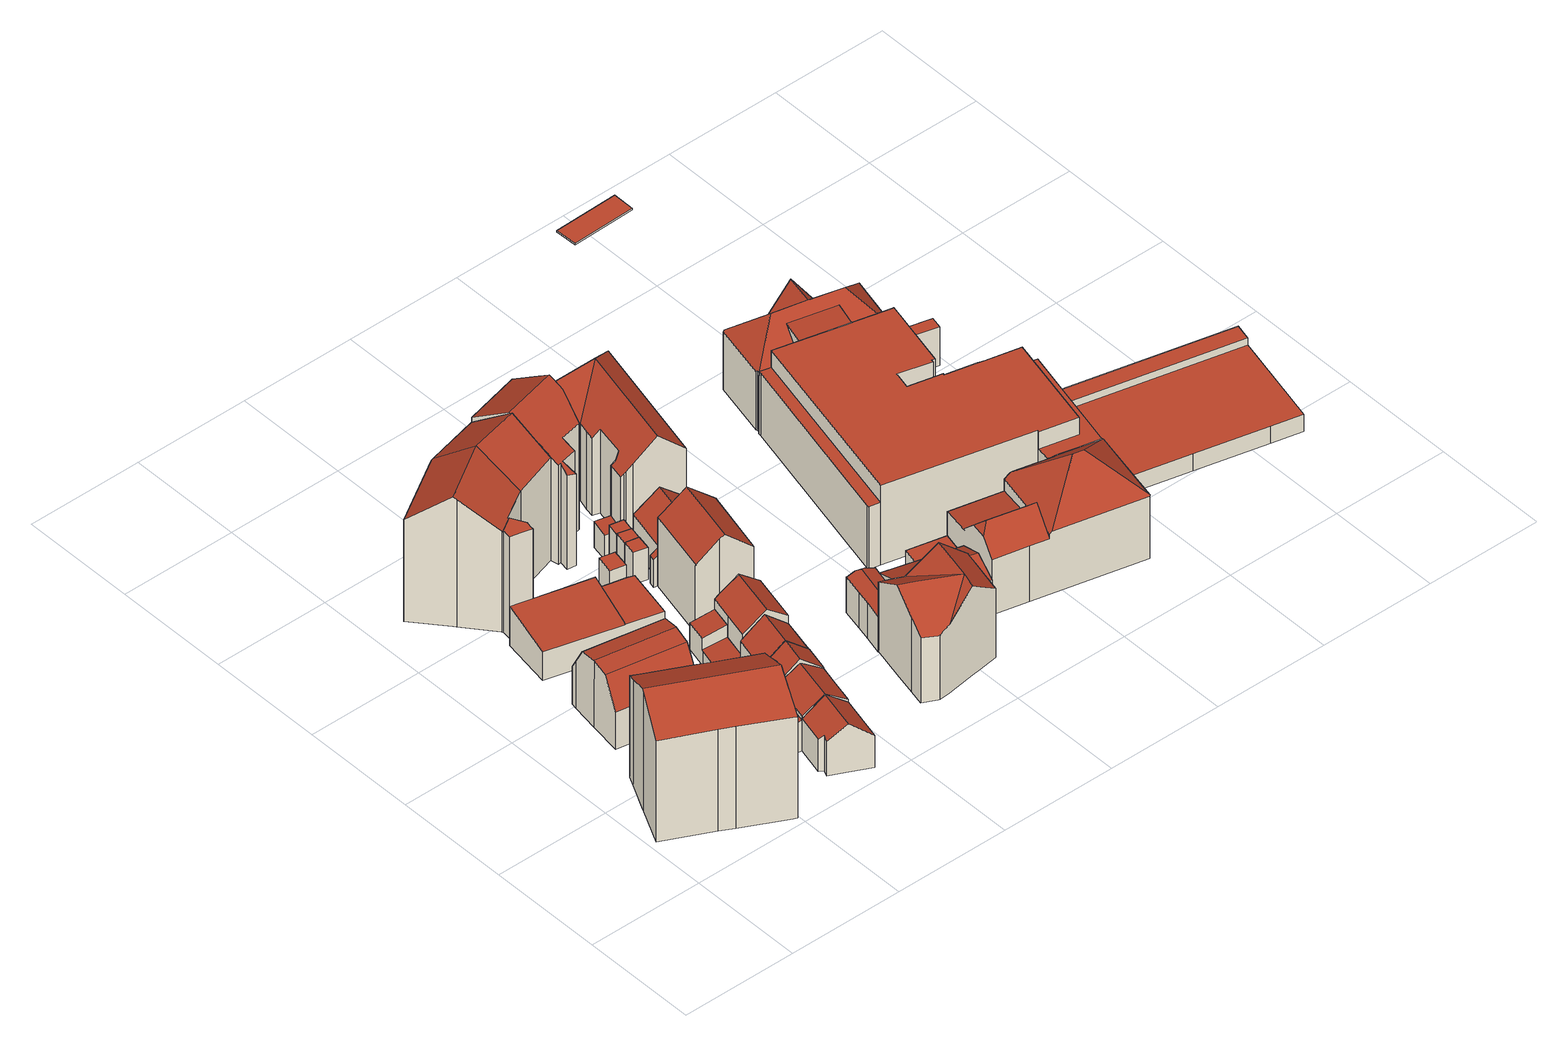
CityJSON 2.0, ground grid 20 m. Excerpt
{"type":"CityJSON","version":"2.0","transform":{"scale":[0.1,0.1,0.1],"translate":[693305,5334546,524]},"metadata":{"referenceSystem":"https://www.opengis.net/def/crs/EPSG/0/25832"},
"CityObjects":{
"building1":{"type":"Building","attributes":{"Gemeindeschluessel":"09162000","HoeheDach":"548.378","HoeheGrund":"525.720","Methode":"1000","NiedrigsteTraufeDesGebaeudes":"544.686","Geometrietyp2DReferenz":"3000","function":"31001_9998","roofType":"3100","measuredHeight":22.66,"storeysAboveGround":5},"geometry":[{"type":"MultiSurface","lod":"2","boundaries":[[[0,1,2,3]],[[4,5,6,7]],[[8,9,10,11]],[[12,13,14,15,4,7,16,17,8,11,18,19,20,21,22,23,24,0,3]],[[17,16,25,26,9,8]],[[10,9,26,25,6,5,27,28,29,30,31]],[[11,10,31,18]],[[32,33,22,21]],[[18,31,30,19]],[[28,27,34,35,36,2,1,37,38,33,32,29]],[[30,29,32,21,20,19]],[[24,37,1,0]],[[14,13,12,36,35,34]],[[38,37,24,23,22,33]],[[7,6,25,16]],[[5,4,15,14,34,27]],[[3,2,36,12]]],"semantics":{"surfaces":[{"type":"WallSurface"},{"type":"GroundSurface"},{"type":"RoofSurface"}],"values":[0,0,0,1,0,2,0,0,0,2,0,0,0,0,0,0,0]}}]},
"building2":{"type":"Building","attributes":{"Gemeindeschluessel":"09162000","HoeheDach":"538.410","HoeheGrund":"525.929","Methode":"2000","NiedrigsteTraufeDesGebaeudes":"532.911","Geometrietyp2DReferenz":"3000","function":"31001_9998","roofType":"3100","measuredHeight":12.48,"storeysAboveGround":2},"geometry":[{"type":"MultiSurface","lod":"2","boundaries":[[[39,40,41,42]],[[43,44,45,46,47]],[[48,42,41,49,50]],[[43,47,51,52]],[[53,45,44,54]],[[55,39,42,48,56,53,54]],[[55,54,44,43,52,57,40,39]],[[56,48,50,51,47,46]],[[40,57,49,41]],[[57,52,51,50,49]],[[56,46,45,53]]],"semantics":{"surfaces":[{"type":"WallSurface"},{"type":"RoofSurface"},{"type":"GroundSurface"}],"values":[0,1,0,1,0,2,0,0,1,1,0]}}]},
"building3":{"type":"Building","attributes":{"Gemeindeschluessel":"09162000","HoeheDach":"530.032","HoeheGrund":"525.940","Methode":"1000","NiedrigsteTraufeDesGebaeudes":"528.624","Geometrietyp2DReferenz":"3000","function":"31001_2000","roofType":"3100","measuredHeight":4.09},"geometry":[{"type":"MultiSurface","lod":"2","boundaries":[[[58,59,60,61]],[[62,63,59,58,64,65,66]],[[67,68,66,65,69,70]],[[61,60,71,72]],[[73,72,71,74,67,70]],[[61,72,73,70,69,65,64,58]],[[74,63,62,66,68,67]],[[71,60,59,63,74]]],"semantics":{"surfaces":[{"type":"WallSurface"},{"type":"GroundSurface"},{"type":"RoofSurface"}],"values":[0,0,0,0,0,1,2,2]}}]},
"building4":{"type":"Building","attributes":{"Gemeindeschluessel":"09162000","HoeheDach":"534.881","HoeheGrund":"525.900","Methode":"1000","NiedrigsteTraufeDesGebaeudes":"531.906","Geometrietyp2DReferenz":"3000","function":"31001_9998","roofType":"3100","measuredHeight":8.98},"geometry":[{"type":"MultiSurface","lod":"2","boundaries":[[[75,76,77,78]],[[79,80,81,82]],[[78,77,83,84]],[[76,85,82,81,83,77]],[[81,80,86,87,84,83]],[[86,80,79,88]],[[88,89,90,75,78,84,87,86]],[[90,85,76,75]],[[89,88,79,82,85,90]]],"semantics":{"surfaces":[{"type":"WallSurface"},{"type":"RoofSurface"},{"type":"GroundSurface"}],"values":[0,1,0,1,0,0,2,0,0]}}]},
"building5":{"type":"Building","attributes":{"Gemeindeschluessel":"09162000","HoeheDach":"529.040","HoeheGrund":"525.890","Methode":"2000","NiedrigsteTraufeDesGebaeudes":"528.253","Geometrietyp2DReferenz":"3000","function":"31001_2000","roofType":"3100","measuredHeight":3.15},"geometry":[{"type":"MultiSurface","lod":"2","boundaries":[[[91,92,93,94,95,96]],[[97,98,91,96]],[[99,100,101,102,103,104]],[[102,101,105,106,107,103]],[[93,104,103,107,108,94]],[[109,110,111,112,113,114,115,116]],[[117,98,97,118,116,115]],[[119,111,110,109,116,118,97,96,95,94,108,107,106,105,120]],[[112,111,119,120,100,99]],[[98,117,115,114,113,112,99,104,93,92,91]],[[105,101,100,120]]],"semantics":{"surfaces":[{"type":"WallSurface"},{"type":"RoofSurface"},{"type":"GroundSurface"}],"values":[0,0,1,0,0,0,0,2,0,1,0]}}]},
"building6":{"type":"Building","attributes":{"Gemeindeschluessel":"09162000","HoeheDach":"534.982","HoeheGrund":"525.910","Methode":"1000","NiedrigsteTraufeDesGebaeudes":"530.110","Geometrietyp2DReferenz":"3000","function":"31001_9998","roofType":"3100","measuredHeight":9.07,"storeysAboveGround":2},"geometry":[{"type":"MultiSurface","lod":"2","boundaries":[[[86,121,122,123,124,125]],[[84,126,127,128,129]],[[127,126,130,131]],[[132,133,111,134]],[[87,86,125,135,126,84]],[[136,137,138,139]],[[125,124,123,140,141,135]],[[128,127,131,138,137]],[[129,128,137,136]],[[135,141,140,133,132,130,126]],[[140,123,122,142,111,133]],[[121,86,87,84,129,136,139,134,111,142,122]],[[131,130,132,134,139,138]]],"semantics":{"surfaces":[{"type":"WallSurface"},{"type":"RoofSurface"},{"type":"GroundSurface"}],"values":[0,0,0,0,0,0,1,1,0,1,0,2,0]}}]},
"building7":{"type":"Building","attributes":{"Gemeindeschluessel":"09162000","HoeheDach":"549.970","HoeheGrund":"525.580","Methode":"2000","NiedrigsteTraufeDesGebaeudes":"544.470","Geometrietyp2DReferenz":"3000","function":"31001_9998","roofType":"3100","measuredHeight":24.39,"storeysAboveGround":5},"geometry":[{"type":"MultiSurface","lod":"2","boundaries":[[[143,144,145,146,147,148,149,150,151]],[[152,153,154,155,156,157]],[[158,159,160,161]],[[162,157,156,163]],[[164,149,148,165]],[[166,167,168,169,170,171,172,173,174,175,176,177,178,179,158,161,180,155,154,153]],[[166,153,152,181]],[[182,183,164,165,184,181,162,185]],[[181,152,157,162]],[[179,178,182,185,159,158]],[[177,183,182,178]],[[171,170,169,147,146,145]],[[151,150,149,176,175,174]],[[185,162,163,160,159]],[[160,163,156,155,180,161]],[[176,149,164,183,177]],[[166,181,184,167]],[[165,148,147,169,168,167,184]],[[173,172,171,145,144,143,151,174]]],"semantics":{"surfaces":[{"type":"RoofSurface"},{"type":"WallSurface"},{"type":"GroundSurface"}],"values":[0,1,1,0,1,2,1,0,0,1,1,1,1,0,1,1,1,1,1]}}]},
"building8":{"type":"Building","attributes":{"Gemeindeschluessel":"09162000","HoeheDach":"531.748","HoeheGrund":"524.252","Methode":"2000","NiedrigsteTraufeDesGebaeudes":"529.549","Geometrietyp2DReferenz":"3000","function":"31001_2000","roofType":"2100","measuredHeight":7.5},"geometry":[{"type":"MultiSurface","lod":"2","boundaries":[[[186,187,188]],[[189,190,191,192]],[[193,194,195,196,197,198]],[[192,191,199,200]],[[193,198,201,189,192,200,202,203]],[[198,197,204,201]],[[201,204,190,189]],[[200,199,187,186,205,202]],[[203,206,194,193]],[[186,188,195,194,206,205]],[[199,191,190,204,197,196,188,187]],[[202,205,206,203]],[[196,195,188]]],"semantics":{"surfaces":[{"type":"WallSurface"},{"type":"GroundSurface"},{"type":"RoofSurface"}],"values":[0,0,0,0,1,0,0,0,0,2,2,0,0]}}]},
"building9":{"type":"Building","attributes":{"Gemeindeschluessel":"09162000","HoeheDach":"535.791","HoeheGrund":"525.940","Methode":"1000","NiedrigsteTraufeDesGebaeudes":"532.600","Geometrietyp2DReferenz":"3000","function":"31001_9998","roofType":"3100","measuredHeight":9.85},"geometry":[{"type":"MultiSurface","lod":"2","boundaries":[[[120,207,208,209]],[[122,142,111,120,209,210,211]],[[212,213,214,215]],[[111,216,207,120]],[[215,214,208,207,216]],[[211,213,212,122]],[[214,213,211,210,209,208]],[[142,122,212,215,216,111]]],"semantics":{"surfaces":[{"type":"WallSurface"},{"type":"GroundSurface"},{"type":"RoofSurface"}],"values":[0,1,2,0,2,0,0,0]}}]},
"building10":{"type":"Building","attributes":{"Gemeindeschluessel":"09162000","HoeheDach":"535.893","HoeheGrund":"525.890","Methode":"2000","NiedrigsteTraufeDesGebaeudes":"529.083","Geometrietyp2DReferenz":"3000","function":"31001_9998","roofType":"3100","measuredHeight":10,"storeysAboveGround":2},"geometry":[{"type":"MultiSurface","lod":"2","boundaries":[[[217,218,219,220,221,222,223]],[[224,225,226,211]],[[227,228,229,230]],[[228,231,232,233,234,235,236,229]],[[226,225,220,219]],[[231,223,222,232]],[[237,211,226,219,218,209]],[[238,235,234,239]],[[230,229,236,240]],[[239,234,233,241]],[[209,218,217,242]],[[220,225,224,243,244,221]],[[232,222,221,244,245,241,233]],[[246,242,217,223,231,228,227]],[[211,237,209,242,246,227,230,240,238,239,241,245,244,243,224]],[[240,236,235,238]]],"semantics":{"surfaces":[{"type":"RoofSurface"},{"type":"WallSurface"},{"type":"GroundSurface"}],"values":[0,1,1,0,0,1,1,1,1,1,1,1,1,1,2,1]}}]},
"building11":{"type":"Building","attributes":{"Gemeindeschluessel":"09162000","HoeheDach":"531.668","HoeheGrund":"525.870","Methode":"2000","NiedrigsteTraufeDesGebaeudes":"528.733","Geometrietyp2DReferenz":"3000","function":"31001_9998","roofType":"1000","measuredHeight":5.8,"storeysAboveGround":1},"geometry":[{"type":"MultiSurface","lod":"2","boundaries":[[[233,247,248,249,250,251,252,253]],[[249,254,255,250]],[[241,233,253,239]],[[256,248,247,244]],[[257,256,244,241,239,258,259,260,261,262]],[[244,247,233,241]],[[254,263,264,255]],[[239,253,252,258]],[[258,252,251,259]],[[261,264,263,262]],[[249,248,256,257,262,263,254]],[[251,250,255,264,261,260,259]]],"semantics":{"surfaces":[{"type":"RoofSurface"},{"type":"WallSurface"},{"type":"GroundSurface"}],"values":[0,1,1,1,2,1,0,1,1,1,1,1]}}]},
"building12":{"type":"Building","attributes":{"Gemeindeschluessel":"09162000","HoeheDach":"532.039","HoeheGrund":"526.039","Methode":"3220","NiedrigsteTraufeDesGebaeudes":"532.039","Geometrietyp2DReferenz":"3000","function":"31001_2000","roofType":"9999","measuredHeight":6},"geometry":[{"type":"MultiSurface","lod":"2","boundaries":[[[265,266,267,268]],[[269,270,271,272]],[[266,265,270,269]],[[272,271,268,267]],[[266,269,272,267]],[[270,265,268,271]]],"semantics":{"surfaces":[{"type":"WallSurface"},{"type":"RoofSurface"},{"type":"GroundSurface"}],"values":[0,0,1,2,0,0]}}]},
"building13":{"type":"Building","attributes":{"Gemeindeschluessel":"09162000","HoeheDach":"536.688","HoeheGrund":"526.070","Methode":"2000","NiedrigsteTraufeDesGebaeudes":"533.627","Geometrietyp2DReferenz":"3000","function":"31001_9998","roofType":"3100","measuredHeight":10.62,"storeysAboveGround":3},"geometry":[{"type":"MultiSurface","lod":"2","boundaries":[[[273,274,275,276,277,278,279,280,281]],[[282,283,284,285]],[[274,273,282,285,286,275]],[[281,283,282,273]],[[284,283,281,280,279,287]],[[285,284,287,288,289,290,286]],[[290,289,277,276]],[[275,286,290,276]],[[288,287,279,278,277,289]]],"semantics":{"surfaces":[{"type":"GroundSurface"},{"type":"RoofSurface"},{"type":"WallSurface"}],"values":[0,1,2,2,2,1,2,2,2]}}]},
"building14":{"type":"Building","attributes":{"Gemeindeschluessel":"09162000","HoeheDach":"532.062","HoeheGrund":"526.062","Methode":"3220","NiedrigsteTraufeDesGebaeudes":"532.062","Geometrietyp2DReferenz":"3000","function":"31001_2000","roofType":"9999","measuredHeight":6},"geometry":[{"type":"MultiSurface","lod":"2","boundaries":[[[291,292,293,294]],[[295,296,297,298]],[[297,294,293,298]],[[292,295,298,293]],[[295,292,291,296]],[[296,291,294,297]]],"semantics":{"surfaces":[{"type":"WallSurface"},{"type":"GroundSurface"},{"type":"RoofSurface"}],"values":[0,0,1,0,2,0]}}]},
"building15":{"type":"Building","attributes":{"Gemeindeschluessel":"09162000","HoeheDach":"542.908","HoeheGrund":"526.010","Methode":"1000","NiedrigsteTraufeDesGebaeudes":"538.844","Geometrietyp2DReferenz":"3000","function":"31001_9998","roofType":"3100","measuredHeight":16.9,"storeysAboveGround":4},"geometry":[{"type":"MultiSurface","lod":"2","boundaries":[[[299,300,301,302,303,304]],[[305,306,307,304,303,302,308,309,310]],[[311,312,313,314,301,300,299]],[[310,315,316,305]],[[316,315,313,312]],[[306,305,316,312,311,307]],[[302,301,314,308]],[[307,311,299,304]],[[313,315,310,309,308,314]]],"semantics":{"surfaces":[{"type":"WallSurface"},{"type":"GroundSurface"},{"type":"RoofSurface"}],"values":[0,1,2,0,2,0,0,0,0]}}]},
"building16":{"type":"Building","attributes":{"Gemeindeschluessel":"09162000","HoeheDach":"531.981","HoeheGrund":"525.981","Methode":"3210","NiedrigsteTraufeDesGebaeudes":"531.981","Geometrietyp2DReferenz":"3000","function":"31001_2000","roofType":"9999","measuredHeight":6},"geometry":[{"type":"MultiSurface","lod":"2","boundaries":[[[317,318,319,320]],[[318,317,321,322]],[[319,318,322,323]],[[324,323,322,321]],[[320,319,323,324]],[[317,320,324,321]]],"semantics":{"surfaces":[{"type":"RoofSurface"},{"type":"WallSurface"},{"type":"GroundSurface"}],"values":[0,1,1,2,1,1]}}]},
"building17":{"type":"Building","attributes":{"Gemeindeschluessel":"09162000","HoeheDach":"549.825","HoeheGrund":"525.610","Methode":"2000","NiedrigsteTraufeDesGebaeudes":"542.789","Geometrietyp2DReferenz":"3000","function":"31001_9998","roofType":"3100","measuredHeight":24.21,"storeysAboveGround":5},"geometry":[{"type":"MultiSurface","lod":"2","boundaries":[[[325,326,327,328,329,330]],[[331,332,333,334]],[[335,336,337,338]],[[339,340,336,335]],[[341,342,333,332,343,337,336,340,344,345,346,347,348,326,325]],[[349,348,347,350]],[[348,349,351,352,327,326]],[[344,340,339,353,354,345]],[[355,354,353,339,335,338,356,331,334,153,357,358,155,359,360,352,351,349,350]],[[330,329,328,360,359,155]],[[338,337,343,356]],[[346,355,350,347]],[[360,328,327,352]],[[358,357,153,342,341,325,330,155]],[[356,343,332,331]],[[334,333,342,153]],[[355,346,345,354]]],"semantics":{"surfaces":[{"type":"RoofSurface"},{"type":"WallSurface"},{"type":"GroundSurface"}],"values":[0,1,1,1,0,1,1,1,2,1,1,1,1,1,1,1,1]}}]},
"building18":{"type":"Building","attributes":{"Gemeindeschluessel":"09162000","HoeheDach":"531.935","HoeheGrund":"525.935","Methode":"3210","NiedrigsteTraufeDesGebaeudes":"531.935","Geometrietyp2DReferenz":"3000","function":"31001_2000","roofType":"9999","measuredHeight":6},"geometry":[{"type":"MultiSurface","lod":"2","boundaries":[[[361,362,363,364]],[[362,365,366,363]],[[367,361,364,368]],[[364,363,366,368]],[[367,365,362,361]],[[365,367,368,366]]],"semantics":{"surfaces":[{"type":"WallSurface"},{"type":"GroundSurface"},{"type":"RoofSurface"}],"values":[0,0,0,1,2,0]}}]},
"building19":{"type":"Building","attributes":{"Gemeindeschluessel":"09162000","HoeheDach":"535.848","HoeheGrund":"525.980","Methode":"1000","NiedrigsteTraufeDesGebaeudes":"531.173","Geometrietyp2DReferenz":"3000","function":"31001_9998","roofType":"3100","measuredHeight":9.87,"storeysAboveGround":2},"geometry":[{"type":"MultiSurface","lod":"2","boundaries":[[[369,370,371,372]],[[373,374,375,376,377,378,379,380,371,370]],[[310,381,308,382,302,369,372,383,384,385,386,387,388]],[[380,379,384,383,372,371]],[[302,373,370,369]],[[377,389,390,388,387,386,385,378]],[[381,310,391,376,375,308]],[[382,308,375,374,373,302]],[[310,388,390,391]],[[384,379,378,385]],[[391,390,389,377,376]]],"semantics":{"surfaces":[{"type":"WallSurface"},{"type":"RoofSurface"},{"type":"GroundSurface"}],"values":[0,1,2,0,0,0,0,0,0,0,1]}}]},
"building20":{"type":"Building","attributes":{"Gemeindeschluessel":"09162000","HoeheDach":"542.880","HoeheGrund":"526.060","Methode":"2000","NiedrigsteTraufeDesGebaeudes":"538.248","Geometrietyp2DReferenz":"3000","function":"31001_9998","roofType":"3100","measuredHeight":16.82,"storeysAboveGround":3},"geometry":[{"type":"MultiSurface","lod":"2","boundaries":[[[392,393,394,395,396,397,398,399,400,401,402,403,404,405,406,407,408]],[[409,410,411,412,413,408,407,406,405,404,403,414]],[[415,411,410]],[[400,416,417,401]],[[394,393,392,408,413,418,419,420]],[[421,422,423,415,424,425,417,416]],[[399,398,422,421,416,400]],[[417,425,414,403,402,401]],[[426,415,423]],[[398,397,396,395,394,420,427,426,423,422]],[[424,415,410,409,414,425]],[[427,420,419,418,413,412,411,415,426]]],"semantics":{"surfaces":[{"type":"GroundSurface"},{"type":"WallSurface"},{"type":"RoofSurface"}],"values":[0,1,2,1,1,2,1,1,2,1,2,2]}}]},
"building21":{"type":"Building","attributes":{"Gemeindeschluessel":"09162000","HoeheDach":"545.550","HoeheGrund":"525.661","Methode":"2000","NiedrigsteTraufeDesGebaeudes":"530.199","Geometrietyp2DReferenz":"3000","function":"31001_9998","roofType":"3100","measuredHeight":19.89,"storeysAboveGround":4},"geometry":[{"type":"MultiSurface","lod":"2","boundaries":[[[428,429,430,431,432]],[[433,434,435,436,437]],[[438,439,440,441,429,428]],[[442,443,440,439]],[[444,434,433,445,446]],[[434,444,442,439,438,447,448,449,450,451,452,453,454,455,456,457,458,435]],[[438,428,432,447]],[[449,448,431,430,459,460]],[[444,446,443,442]],[[458,457,461,462,463]],[[456,464,461,457]],[[436,435,458,463]],[[429,441,459,430]],[[462,461,464,465,466,467]],[[452,468,469,453]],[[449,460,470,450]],[[445,433,437,467]],[[466,454,453,469]],[[451,471,468,452]],[[450,470,471,451]],[[455,465,464,456]],[[462,467,437,436,463]],[[447,432,431,448]],[[465,455,454,466]],[[445,467,466,469,468,471,470,460,459,441,440,443,446]]],"semantics":{"surfaces":[{"type":"RoofSurface"},{"type":"WallSurface"},{"type":"GroundSurface"}],"values":[0,1,1,1,1,2,1,1,1,1,1,1,1,0,1,1,0,1,1,1,1,0,1,1,0]}}]},
"building22":{"type":"Building","attributes":{"Gemeindeschluessel":"09162000","HoeheDach":"534.420","HoeheGrund":"525.910","Methode":"2000","NiedrigsteTraufeDesGebaeudes":"530.490","Geometrietyp2DReferenz":"3000","function":"31001_9998","roofType":"3100","measuredHeight":8.51,"storeysAboveGround":2},"geometry":[{"type":"MultiSurface","lod":"2","boundaries":[[[472,473,474,475]],[[476,477,478,479]],[[473,472,480,481,482,483,477,476]],[[484,485,486,487]],[[484,488,489,490,491,492,485]],[[493,494,495,496]],[[484,487,493,496,497,498,480,472,475,488]],[[475,474,489,488]],[[499,500,478]],[[479,478,491,490]],[[495,494,501,502,503,482,481,504,505]],[[495,505,497,496]],[[478,477,483,503,502,506,499]],[[497,505,504,498]],[[506,502,501]],[[486,485,492,500,499]],[[478,500,492,491]],[[493,487,486,499,506,501,494]],[[479,490,489,474,473,476]],[[498,504,481,480]],[[503,483,482]]],"semantics":{"surfaces":[{"type":"WallSurface"},{"type":"GroundSurface"},{"type":"RoofSurface"}],"values":[0,0,0,0,0,0,1,0,0,0,2,0,2,0,2,2,2,0,2,0,2]}}]},
"building23":{"type":"Building","attributes":{"Gemeindeschluessel":"09162000","HoeheDach":"543.830","HoeheGrund":"525.921","Methode":"2000","NiedrigsteTraufeDesGebaeudes":"535.023","Geometrietyp2DReferenz":"3000","function":"31001_9998","roofType":"3200","measuredHeight":17.91,"storeysAboveGround":2},"geometry":[{"type":"MultiSurface","lod":"2","boundaries":[[[507,508,509,510,511,512,513]],[[514,488,515,516,517,518,519]],[[513,512,520,521,522,523,524]],[[525,526,527,528]],[[509,529,530,531,510]],[[532,533,522,521,534,535]],[[536,537,538,539]],[[540,541,542,543]],[[513,524,484,507]],[[508,539,544,545,529,509]],[[512,511,520]],[[534,517,516,546,535]],[[514,519,547,548]],[[548,547,526,525]],[[543,542,537,536]],[[538,544,539]],[[531,530,545,544,538,537,542,541,527,526,547,519,518]],[[520,534,521]],[[508,507,484,488,514,548,525,528,540,543,536,539]],[[546,516,515,549]],[[534,520,511,510,531,518,517]],[[484,524,523,533,532,549,515,488]],[[528,527,541,540]],[[529,545,530]],[[532,535,546,549]],[[522,533,523]]],"semantics":{"surfaces":[{"type":"WallSurface"},{"type":"RoofSurface"},{"type":"GroundSurface"}],"values":[0,0,1,0,1,1,0,0,0,0,0,0,0,0,0,0,1,0,2,1,1,0,0,1,0,1]}}]},
"building24":{"type":"Building","attributes":{"Gemeindeschluessel":"09162000","HoeheDach":"541.900","HoeheGrund":"525.680","Methode":"2000","NiedrigsteTraufeDesGebaeudes":"529.620","Geometrietyp2DReferenz":"3000","function":"31001_3020","roofType":"1000","measuredHeight":16.22,"storeysAboveGround":4},"geometry":[{"type":"MultiSurface","lod":"2","boundaries":[[[550,551,552,553,554,555]],[[556,541,557,558]],[[559,560,561,562]],[[563,564,565,566,567,568]],[[569,570,566,565,571,572]],[[573,574,575,576,577,578,579,580]],[[581,582,583,584]],[[552,585,586,587,553]],[[588,589,590,591,592]],[[593,594,595,596,597,598]],[[599,600,601,602,603,604,605,592,606,607,608,572,571]],[[605,582,588,592]],[[609,610,611,612]],[[613,603,614,615,616]],[[599,571,565,564,617,618,619,620]],[[550,555,610,609]],[[621,544,622,623]],[[624,625,608,607,626]],[[627,567,566,570]],[[628,629,630,591,590]],[[631,568,567,627]],[[577,576,632,633]],[[606,592,597,596]],[[602,619,618,614,603]],[[634,635,541,556]],[[599,620,600]],[[628,590,589,636]],[[637,638,579,578]],[[592,591,630,598,597]],[[639,640,544,621]],[[633,632,638,637]],[[619,601,600,620]],[[569,572,608,625]],[[624,626,641,642]],[[601,619,602]],[[643,644,645,646,647,648]],[[643,648,640,639]],[[649,650,645,644]],[[604,611,610,555,554,651,583,582,605]],[[652,558,557,562,561,653]],[[623,622,635,634]],[[647,646,560,559]],[[642,641,595,594]],[[587,651,554,553]],[[652,653,654,655]],[[656,657,575,574]],[[658,659,650,649]],[[616,615,657,656]],[[652,655,631,627,570,569,625,624,642,594,593,629,628,636,581,584,660,661,551,550,609,612,613,616,656,574,573,658,649,644,643,639,621,623,634,556,558]],[[578,577,633,637]],[[631,655,654,563,568]],[[626,607,606,596,595,641]],[[617,654,653,561,560,646,645,650,659,580,579,638,632,576,575,657,615,614,618]],[[581,636,589,588,582]],[[573,580,659,658]],[[541,635,622,544,640,648,647,559,562,557]],[[593,598,630,629]],[[613,612,611,604,603]],[[660,586,585,661]],[[661,585,552,551]],[[563,654,617,564]],[[660,584,583,651,587,586]]],"semantics":{"surfaces":[{"type":"WallSurface"},{"type":"RoofSurface"},{"type":"GroundSurface"}],"values":[0,0,0,1,0,0,0,1,1,0,1,1,0,0,0,0,0,0,0,0,0,0,1,0,0,0,0,0,1,0,0,1,0,0,0,0,0,0,1,0,0,0,0,0,0,0,0,0,2,1,0,1,1,0,0,1,0,0,0,0,0,0]}}]},
"building25":{"type":"Building","attributes":{"Gemeindeschluessel":"09162000","HoeheDach":"528.080","HoeheGrund":"525.541","Methode":"2000","NiedrigsteTraufeDesGebaeudes":"528.080","Geometrietyp2DReferenz":"3000","function":"51009_1610","roofType":"1000","measuredHeight":2.54},"geometry":[{"type":"MultiSurface","lod":"2","boundaries":[[[662,663,664,665]],[[666,667,663,662]],[[667,668,664,663]],[[665,664,668,669]],[[666,669,668,667]],[[669,666,662,665]]],"semantics":{"surfaces":[{"type":"WallSurface"},{"type":"RoofSurface"},{"type":"GroundSurface"}],"values":[0,0,1,0,0,2]}}]},
"building26":{"type":"Building","attributes":{"Gemeindeschluessel":"09162000","HoeheDach":"525.820","HoeheGrund":"525.472","Methode":"9999","NiedrigsteTraufeDesGebaeudes":"525.820","Geometrietyp2DReferenz":"3000","function":"51009_1610","roofType":"9999","measuredHeight":0.348},"geometry":[{"type":"MultiSurface","lod":"2","boundaries":[[[670,671,672,673]],[[673,672,674,675]],[[671,676,674,672]],[[677,676,671,670]],[[675,674,676,677]],[[673,675,677,670]]],"semantics":{"surfaces":[{"type":"WallSurface"},{"type":"RoofSurface"},{"type":"GroundSurface"}],"values":[0,0,1,0,0,2]}}]},
"building27":{"type":"Building","attributes":{"Gemeindeschluessel":"09162000","HoeheDach":"530.170","HoeheGrund":"525.676","Methode":"2000","NiedrigsteTraufeDesGebaeudes":"528.870","Geometrietyp2DReferenz":"3000","function":"31001_2000","roofType":"1000","measuredHeight":4.49,"storeysAboveGround":1},"geometry":[{"type":"MultiSurface","lod":"2","boundaries":[[[678,679,680,681]],[[682,683,684,685]],[[686,682,685,687,688,689]],[[690,691,692,678,681,693]],[[679,684,683,680]],[[685,684,679,678,692,687]],[[689,690,693,686]],[[686,693,681,680,683,682]],[[688,691,690,689]],[[687,692,691,688]]],"semantics":{"surfaces":[{"type":"WallSurface"},{"type":"GroundSurface"},{"type":"RoofSurface"}],"values":[0,0,1,2,2,0,0,0,0,0]}}]}
},
"vertices":[
[172,170,17],[172,170,207],[242,134,208],[242,134,17],[214,66,17],[214,66,243],[202,37,227],[202,37,17],[107,42,17],[107,42,208],[84,54,208],[84,54,17],[234,114,17],[223,86,17],[221,83,17],[215,68,17],[187,1,17],[181,4,17],[3,94,17],[33,155,17],[35,159,17],[59,207,17],[67,224,17],[81,217,17],[149,182,17],[187,1,207],[181,4,207],[215,68,244],[214,69,244],[35,159,244],[33,155,242],[3,94,207],[59,207,216],[67,224,207],[221,83,236],[223,86,234],[234,114,218],[149,182,207],[81,217,207],
[223,256,19],[223,256,89],[89,279,89],[89,279,19],[238,342,138],[242,370,89],[108,393,89],[106,382,109],[103,366,138],[98,335,19],[94,307,138],[98,335,144],[98,336,144],[233,313,144],[108,393,19],[242,370,19],[233,313,19],[106,382,19],[228,284,138],
[264,222,19],[264,222,47],[259,205,47],[259,205,19],[227,229,47],[246,225,60],[246,225,19],[227,229,19],[227,229,46],[215,178,47],[223,214,47],[223,214,19],[215,178,19],[250,170,47],[250,170,19],[232,174,19],[232,174,60],
[280,50,19],[280,50,86],[273,55,79],[273,55,19],[339,9,79],[358,87,79],[322,95,109],[305,26,109],[285,103,79],[285,103,19],[276,40,84],[358,87,19],[322,95,19],[339,9,19],[305,26,19],[276,40,19],
[262,172,43],[264,176,44],[266,184,48],[266,184,19],[264,176,19],[262,172,19],[278,169,19],[278,169,43],[304,182,50],[306,193,45],[290,197,45],[276,201,44],[271,202,44],[267,189,50],[290,197,19],[276,201,19],[271,202,19],[267,189,19],[286,179,19],[302,176,19],[303,176,19],[303,176,48],[302,176,48],[286,179,48],[281,181,48],[281,181,19],[279,173,44],[279,173,19],[304,182,19],[306,193,19],
[368,130,19],[376,160,19],[376,160,84],[368,130,84],[358,87,84],[285,103,84],[285,103,77],[255,110,64],[255,110,19],[295,145,84],[295,145,77],[295,145,85],[303,176,85],[295,145,19],[322,95,110],[248,111,19],[248,111,61],[258,152,61],[258,152,19],[339,168,110],[332,138,110],[339,168,19],
[153,555,207],[165,552,207],[172,550,207],[173,557,207],[175,566,207],[162,590,207],[138,575,207],[138,573,207],[136,559,207],[290,646,209],[290,646,16],[274,711,16],[258,779,16],[258,779,207],[274,711,260],[48,686,16],[48,686,206],[162,756,206],[162,756,16],[189,691,260],[166,757,207],[138,575,205],[162,590,205],[213,623,16],[161,593,16],[162,590,16],[175,566,16],[173,557,16],[172,550,16],[165,552,16],[153,555,16],[136,559,16],[138,573,16],[138,575,16],[137,577,16],[96,627,16],[93,631,16],[166,757,16],[213,623,206],[96,627,256],[137,577,206],[161,593,206],[93,631,260],
[249,440,55],[249,440,56],[250,443,56],[316,514,3],[316,514,56],[328,510,56],[328,510,3],[172,550,3],[172,550,77],[268,526,77],[268,526,56],[275,524,56],[275,524,3],[309,424,56],[309,424,3],[290,520,3],[122,472,3],[136,559,3],[290,520,56],[122,472,56],[136,559,77],
[306,193,86],[312,219,86],[312,219,19],[349,211,19],[386,203,19],[376,160,86],[386,203,86],[349,211,118],[339,168,118],[303,176,87],
[314,224,87],[312,219,87],[348,211,119],[363,272,119],[329,280,88],[325,280,85],[312,225,85],[401,264,19],[401,264,85],[386,203,85],[296,229,19],[296,229,51],[276,234,51],[276,234,19],[312,225,51],[325,280,51],[310,283,51],[289,288,51],[285,272,51],[281,255,51],[348,211,19],[285,272,19],[289,288,19],[281,255,19],[310,283,19],[314,224,19],[363,272,19],[329,280,19],[325,280,19],[312,225,19],
[329,280,54],[340,325,54],[340,326,54],[301,335,47],[300,331,47],[292,302,47],[289,288,47],[340,326,77],[301,335,68],[340,325,19],[340,326,19],[292,302,19],[300,331,19],[301,335,19],[310,372,19],[349,363,19],[349,363,77],[310,372,68],
[290,520,80],[297,551,80],[297,551,20],[290,520,20],[322,545,80],[316,514,80],[316,514,20],[322,545,20],
[401,264,21],[367,271,21],[329,280,21],[340,325,21],[349,363,21],[355,362,21],[378,356,21],[387,354,21],[420,346,21],[401,264,100],[420,346,101],[387,354,127],[367,271,127],[329,280,96],[378,356,120],[355,362,101],[349,363,96],[340,325,96],
[345,551,81],[368,546,81],[368,546,21],[345,551,21],[363,521,81],[340,527,81],[340,527,21],[363,521,21],
[336,389,149],[337,389,149],[364,502,149],[364,502,20],[337,389,20],[336,389,20],[426,367,20],[381,378,20],[374,380,20],[371,500,20],[408,490,20],[453,479,20],[374,380,183],[381,378,189],[408,490,189],[371,500,155],[453,479,149],[426,367,148],
[350,573,80],[345,551,80],[368,546,80],[373,567,80],[350,573,20],[345,551,20],[368,546,20],[373,567,20],
[273,716,258],[369,739,258],[365,757,246],[355,803,216],[353,802,216],[258,779,216],[298,634,16],[298,634,202],[293,633,202],[293,633,16],[303,635,16],[303,635,202],[310,614,188],[310,614,16],[330,641,16],[330,641,202],[289,652,215],[290,646,211],[295,617,192],[325,661,215],[325,662,216],[364,670,215],[374,716,243],[371,730,252],[371,730,16],[374,716,16],[369,739,16],[365,757,16],[325,661,16],[325,662,16],[364,670,16],[295,617,16],[289,652,16],[273,716,16],[353,802,16],[355,803,16],
[378,590,79],[373,567,79],[373,567,19],[378,590,19],[350,573,79],[350,573,19],[355,595,79],[355,595,19],
[358,503,20],[358,503,72],[361,514,72],[361,514,20],[364,502,77],[370,500,82],[371,500,83],[412,489,118],[433,576,118],[392,586,83],[374,511,83],[373,511,82],[412,489,20],[370,500,20],[373,511,20],[374,511,20],[392,586,20],[433,576,20],[459,569,20],[474,566,20],[459,569,96],[474,566,83],[453,479,83],
[640,152,21],[634,125,21],[621,71,21],[588,66,21],[572,64,21],[522,57,21],[503,55,21],[500,56,21],[477,68,21],[483,94,21],[493,136,21],[506,191,21],[531,184,21],[546,180,21],[597,166,21],[633,155,21],[641,153,21],[531,184,148],[546,180,145],[597,166,189],[633,155,158],[641,153,151],[506,191,151],[579,91,189],[477,68,143],[483,94,160],[640,152,151],[634,125,151],[621,71,151],[500,56,142],[503,55,142],[522,57,150],[517,124,189],[493,136,189],[572,64,189],[588,66,176],
[355,595,62],[373,591,62],[380,620,66],[354,626,66],[348,597,62],[474,566,173],[474,566,17],[531,803,17],[531,803,164],[529,795,173],[355,595,17],[378,590,17],[378,590,164],[373,591,160],[381,589,17],[381,589,167],[392,586,17],[430,577,215],[392,586,178],[348,597,17],[354,626,17],[387,618,17],[397,623,17],[409,676,17],[397,679,17],[400,694,17],[406,715,17],[374,716,17],[371,730,17],[365,757,17],[355,803,17],[380,620,160],[387,618,167],[365,757,212],[364,760,215],[355,803,164],[371,730,180],[374,716,164],[406,715,162],[474,760,215],[397,679,162],[400,694,162],[397,623,175],[409,676,174],
[637,259,19],[637,259,65],[644,290,65],[644,290,19],[573,274,65],[573,274,84],[570,262,84],[570,262,65],[529,285,19],[529,285,85],[541,282,91],[557,278,90],[679,144,19],[679,144,85],[641,153,84],[641,153,19],[709,275,19],[709,275,65],[698,227,65],[698,227,84],[688,185,104],[506,191,19],[506,191,85],[514,223,85],[514,223,19],[520,248,19],[528,285,19],[550,179,84],[560,220,104],[514,189,89],[528,194,94],[548,275,94],[528,285,85],[520,248,85],[539,182,88],
[738,131,19],[926,88,19],[926,88,136],[773,123,136],[769,124,132],[769,124,123],[738,131,123],[813,252,19],[709,275,110],[799,255,110],[799,255,132],[808,253,141],[813,252,141],[771,132,132],[777,161,163],[699,179,163],[684,168,148],[679,144,123],[878,237,19],[878,237,141],[879,242,137],[879,242,19],[927,89,137],[875,171,198],[857,175,198],[697,224,119],[690,196,148],[784,190,132],[787,203,119],[895,242,19],[895,242,133],[958,226,135],[958,226,19],[882,244,19],[882,244,134],[884,244,133],[884,244,19],[958,226,134],[957,223,137],[787,203,115],[848,244,141],[848,244,19],[697,224,115],
[902,616,17],[978,597,17],[978,597,89],[905,615,89],[905,615,125],[902,616,128],[882,244,17],[872,246,134],[872,246,17],[940,255,134],[940,255,166],[877,270,166],[877,270,134],[633,331,134],[708,650,134],[690,655,134],[689,651,134],[615,340,134],[614,335,134],[690,656,17],[689,651,17],[690,655,125],[690,656,126],[857,450,17],[865,485,17],[865,485,166],[864,481,166],[864,481,56],[858,453,56],[858,453,166],[857,450,166],[925,709,17],[925,709,128],[907,635,128],[907,635,17],[983,617,89],[978,618,89],[910,635,89],[853,726,128],[853,726,129],[853,728,130],[820,736,179],[808,686,179],[786,742,17],[714,760,17],[714,760,125],[716,760,128],[785,743,128],[786,742,129],[753,639,125],[763,681,165],[845,661,165],[835,620,125],[897,605,125],[898,611,131],[866,672,179],[750,699,179],[692,658,128],[692,656,126],[902,613,17],[902,613,128],[899,614,131],[899,614,17],[897,605,17],[897,605,166],[899,605,166],[899,605,17],[708,650,166],[835,620,166],[835,620,161],[753,639,161],[958,226,17],[895,242,134],[895,242,17],[693,663,17],[692,656,17],[693,663,128],[615,340,17],[853,728,17],[786,744,17],[786,744,129],[614,335,17],[808,495,166],[808,495,56],[884,244,17],[884,244,134],[853,726,17],[801,466,56],[801,466,166],[1003,416,17],[1003,416,134],[692,664,126],[692,664,17],[983,421,17],[921,435,17],[921,435,166],[979,422,166],[979,422,134],[983,421,134],[910,438,17],[910,438,166],[910,635,125],[878,273,17],[878,273,166],[633,331,166],[633,331,17],[870,484,17],[870,484,166],[862,449,17],[862,449,166],[978,618,17],[983,617,17],
[815,795,15],[815,795,41],[814,813,41],[814,813,15],[873,797,15],[873,797,41],[872,816,41],[872,816,15],
[763,1132,15],[763,1132,18],[762,1170,18],[762,1170,15],[873,1173,18],[873,1173,15],[873,1135,18],[873,1135,15],
[1309,315,49],[1309,315,62],[1034,378,62],[1034,378,49],[1040,406,17],[1040,406,62],[1316,343,62],[1316,343,17],[996,214,17],[1271,151,17],[1218,163,17],[1097,191,17],[1097,191,49],[1218,163,49],[1271,151,49],[996,214,49]
]}
